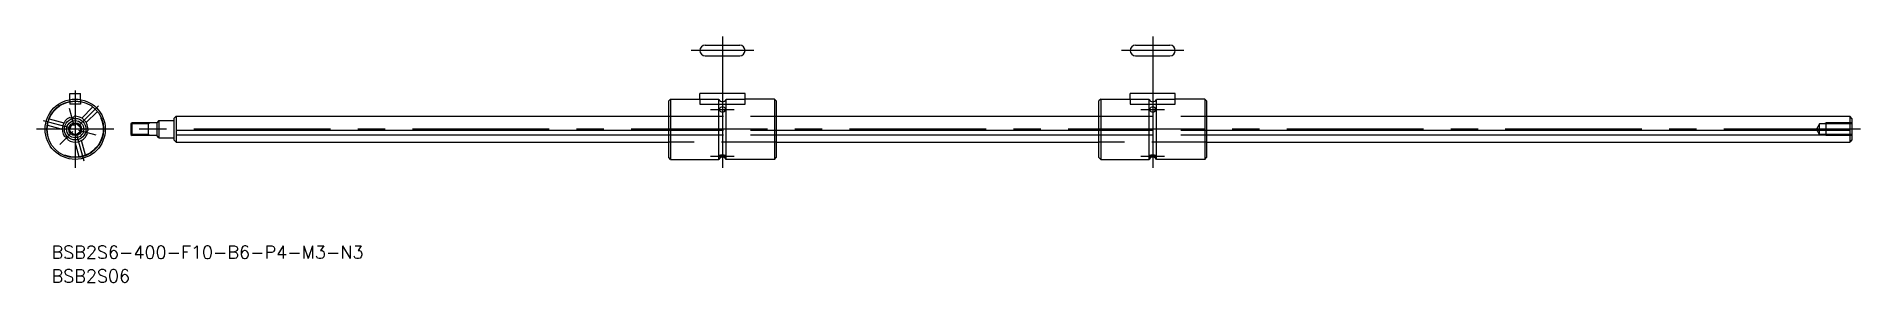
# Model space of a CAD drawing. Extents: x -9 to 415, y -36 to 22.
import ezdxf

# ---------------------------------------------------------------- set-up
doc = ezdxf.new("R2010")
doc.units = 0
doc.linetypes.add('CENTER', pattern=[50.8, 31.75, -6.35, 6.35, -6.35])
doc.linetypes.add('DASHED', pattern=[19.05, 12.7, -6.35])
doc.layers.get('0').update_dxf_attribs({"linetype": 'CONTINUOUS'})
doc.layers.add('CENTER', color=1, linetype='CENTER')
doc.styles.get("Standard").update_dxf_attribs({"font": 'txt.shx', "height": 3, "bigfont": 'bigfont.shx'})

# ---------------------------------------------------------------- blocks, each defined once
blk = doc.blocks.new('*U2')
at = {"color": 7, "linetype": 'CONTINUOUS'}
blk.add_text('BSB2S6-400-F10-B6-P4-M3-N3', height=3, dxfattribs=at).set_placement((-5.5, -30.07))
blk = doc.blocks.new('*U3')
at = {"color": 7, "linetype": 'CONTINUOUS'}
blk.add_text('BSB2S06', height=3, dxfattribs=at).set_placement((-5.5, -35.61))

msp = doc.modelspace()

# ---------------------------------------------------------------- linework, layer by layer
at = {"color": 7, "linetype": 'CONTINUOUS'}
for p, q in [((146.44, 19.53), (154.44, 19.53)), ((146.44, 17.03), (154.44, 17.03)), ((246.44, 19.53), (254.44, 19.53)), ((246.44, 17.03), (254.44, 17.03)), ((-1.25, 6.89), (-1.25, 8.3)), ((-1.25, 8.3), (1.25, 8.3)), ((1.25, 6.89), (1.25, 8.3)), ((138.34, 7), (137.94, 6.6)), ((137.94, -6.6), (137.94, 6.6)), ((138.34, 7), (138.34, -7)), ((138.34, 7), (145.19, 7)), ((155.69, 8.3), (145.19, 8.3)), ((145.19, 6.89), (145.19, 8.3)), ((149.59, 6.89), (145.19, 6.89)), ((149.59, -7), (149.59, 6.89)), ((151.29, -7), (151.29, 6.89)), ((155.69, 6.89), (151.29, 6.89)), ((155.69, 6.89), (155.69, 8.3)), ((162.54, 7), (155.69, 7)), ((162.54, 7), (162.94, 6.6)), ((162.54, 7), (162.54, -7)), ((162.94, 6.6), (162.94, -6.6)), ((238.34, 7), (237.94, 6.6)), ((237.94, -6.6), (237.94, 6.6)), ((238.34, 7), (238.34, -7)), ((238.34, 7), (245.19, 7)), ((255.69, 8.3), (245.19, 8.3)), ((245.19, 6.89), (245.19, 8.3)), ((249.59, 6.89), (245.19, 6.89)), ((249.59, -7), (249.59, 6.89)), ((251.29, -7), (251.29, 6.89)), ((255.69, 6.89), (251.29, 6.89)), ((255.69, 6.89), (255.69, 8.3)), ((262.54, 7), (255.69, 7)), ((262.54, 7), (262.94, 6.6)), ((262.54, 7), (262.54, -7)), ((262.94, 6.6), (262.94, -6.6)), ((13.21, 1.5), (12.94, 1.23)), ((12.94, 1.23), (12.94, -1.23)), ((18.94, 1.5), (13.21, 1.5)), ((13.21, -1.5), (13.21, 1.5)), ((16.94, 1.5), (16.94, -1.5)), ((19.44, 2), (18.94, 1.5)), ((18.94, 1.5), (18.94, -1.5)), ((19.44, 2), (22.94, 2)), ((19.44, 2), (19.44, -2)), ((22.94, 2.5), (23.44, 3)), ((22.94, 2.5), (22.94, -2.5)), ((23.44, 3), (137.94, 3)), ((23.44, 3), (23.44, -3)), ((162.94, 3), (237.94, 3)), ((262.94, 3), (412.44, 3)), ((412.94, 2.5), (412.44, 3)), ((412.44, 3), (412.44, -3)), ((412.94, 2.5), (412.94, -2.5)), ((12.94, -1.23), (13.21, -1.5)), ((18.94, -1.5), (13.21, -1.5)), ((19.44, -2), (18.94, -1.5)), ((19.44, -2), (22.94, -2)), ((22.94, -2.5), (23.44, -3)), ((23.44, -0.25), (137.94, -0.25)), ((23.44, -1.28), (137.94, -1.28)), ((23.44, -3), (137.94, -3)), ((162.94, -0.25), (237.94, -0.25)), ((162.94, -1.28), (237.94, -1.28)), ((162.94, -3), (237.94, -3)), ((262.94, -0.25), (412.44, -0.25)), ((262.94, -1.28), (412.44, -1.28)), ((262.94, -3), (412.44, -3)), ((412.94, -2.5), (412.44, -3)), ((138.34, -7), (137.94, -6.6)), ((138.34, -7), (149.59, -7)), ((162.54, -7), (151.29, -7)), ((162.54, -7), (162.94, -6.6)), ((238.34, -7), (237.94, -6.6)), ((238.34, -7), (249.59, -7)), ((262.54, -7), (251.29, -7)), ((262.54, -7), (262.94, -6.6))]:
    msp.add_line(p, q, dxfattribs=at)
at = {"color": 3, "linetype": 'DASHED'}
for p, q in [((-1.25, 6.89), (-1.25, 5.8)), ((1.25, 5.8), (-1.25, 5.8)), ((1.25, 6.89), (1.25, 5.8)), ((4.03, 5.09), (1.52, 2.58)), ((145.19, 6.89), (145.19, 5.8)), ((145.19, 5.8), (155.69, 5.8)), ((155.69, 5.8), (155.69, 6.89)), ((245.19, 6.89), (245.19, 5.8)), ((245.19, 5.8), (255.69, 5.8)), ((255.69, 5.8), (255.69, 6.89)), ((-6.43, 0.95), (-3, 0.03)), ((-6.04, 2.4), (-2.61, 1.48)), ((5.09, 4.03), (2.58, 1.52)), ((137.94, 3), (162.94, 3)), ((237.94, 3), (262.94, 3)), ((405.44, 1.23), (404.73, 0)), ((412.94, 1.23), (405.44, 1.23)), ((405.44, -1.23), (405.44, 1.23)), ((406.94, 1.5), (406.47, 1.23)), ((412.94, 1.5), (406.94, 1.5)), ((406.94, -1.5), (406.94, 1.5)), ((0.95, -6.43), (0.03, -3)), ((2.4, -6.04), (1.48, -2.61)), ((137.94, -0.25), (162.94, -0.25)), ((137.94, -1.28), (162.94, -1.28)), ((162.94, -3), (137.94, -3)), ((237.94, -0.25), (262.94, -0.25)), ((237.94, -1.28), (262.94, -1.28)), ((262.94, -3), (237.94, -3)), ((405.44, -1.23), (404.73, 0)), ((412.94, -1.23), (405.44, -1.23)), ((406.94, -1.5), (406.47, -1.23)), ((412.94, -1.5), (406.94, -1.5))]:
    msp.add_line(p, q, dxfattribs=at)
at = {"color": 3, "linetype": 'CONTINUOUS'}
for p, q in [((16.94, 1.23), (12.94, 1.23)), ((17.41, 1.5), (16.94, 1.23)), ((16.94, -1.23), (12.94, -1.23)), ((17.41, -1.5), (16.94, -1.23))]:
    msp.add_line(p, q, dxfattribs=at)
at = {"color": 7, "linetype": 'CONTINUOUS'}
for radius in [7, 6.6, 2.5, 2, 1.5]:
    msp.add_circle((0, 0), radius, dxfattribs=at)
at = {"color": 3, "linetype": 'DASHED'}
msp.add_circle((0, 0), 6.5, dxfattribs=at)
at = {"color": 3, "linetype": 'CONTINUOUS'}
msp.add_circle((0, 0), 1.23, dxfattribs=at)
at = {"color": 7, "linetype": 'CONTINUOUS'}
for centre, radius, start, end in [((146.44, 18.28), 1.25, 90, 270), ((154.44, 18.28), 1.25, 270, 90), ((246.44, 18.28), 1.25, 90, 270), ((254.44, 18.28), 1.25, 270, 90), ((150.44, 7.34), 0.964, 208.1582, 331.8418), ((150.18, 4.57), 0.49, 114.1221, 177.0855), ((150.27, 4.64), 0.583, 184.7321, 240.9328), ((150.44, 3.69), 1.41, 70.9048, 109.0952), ((150.7, 4.57), 0.49, 2.9145, 65.8779), ((150.61, 4.64), 0.583, 299.0672, 355.2679), ((250.44, 7.34), 0.964, 208.1582, 331.8418), ((250.18, 4.57), 0.49, 114.1221, 177.0855), ((250.27, 4.64), 0.583, 184.7321, 240.9328), ((250.44, 3.69), 1.41, 70.9048, 109.0952), ((250.7, 4.57), 0.49, 2.9145, 65.8779), ((250.61, 4.64), 0.583, 299.0672, 355.2679), ((0, 0), 3, 115.1952, 214.8048), ((-0.98, 3.67), 1, 252.9266, 317.0734), ((0, 0), 3, 355.1952, 94.8048), ((150.44, 5.11), 1.08, 245.1909, 294.8091), ((250.44, 5.11), 1.08, 245.1909, 294.8091), ((-2.69, -2.69), 1, 12.9266, 77.0734), ((0, 0), 3, 235.1952, 334.8048), ((3.67, -0.98), 1, 132.9266, 197.0734), ((150.44, -7.47), 0.971, 28.94, 151.06), ((149.86, -6.29), 0.166, 119.5933, 176.6973), ((149.85, -6.26), 0.156, 188.0089, 220.729), ((149.88, -6.17), 0.238, 231.3331, 252.1004), ((150.17, -6.83), 0.788, 100.9856, 119.8543), ((150.44, 0.07), 6.5, 264.3686, 275.6314), ((150.44, -14.38), 8.34, 87.0858, 92.9142), ((150.72, -6.83), 0.788, 60.1457, 79.0144), ((151.01, -6.17), 0.238, 287.8996, 308.6669), ((151.03, -6.29), 0.166, 3.3027, 60.4067), ((151.04, -6.26), 0.156, 319.271, 351.9911), ((250.44, -7.47), 0.971, 28.94, 151.06), ((249.86, -6.29), 0.166, 119.5933, 176.6973), ((249.85, -6.26), 0.156, 188.0089, 220.729), ((249.88, -6.17), 0.238, 231.3331, 252.1004), ((250.17, -6.83), 0.788, 100.9856, 119.8543), ((250.44, 0.07), 6.5, 264.3686, 275.6314), ((250.44, -14.38), 8.34, 87.0858, 92.9142), ((250.72, -6.83), 0.788, 60.1457, 79.0144), ((251.01, -6.17), 0.238, 287.8996, 308.6669), ((251.03, -6.29), 0.166, 3.3027, 60.4067), ((251.04, -6.26), 0.156, 319.271, 351.9911)]:
    msp.add_arc(centre, radius, start, end, dxfattribs=at)
at = {"layer": 'CENTER', "color": 1, "linetype": 'CENTER'}
for p, q in [((150.44, 21.53), (150.44, -9)), ((250.44, 21.53), (250.44, -9)), ((157.69, 18.28), (143.19, 18.28)), ((257.69, 18.28), (243.19, 18.28)), ((0, 9), (0, -9)), ((-0.21, 0.77), (-1.29, 4.83)), ((0.71, 0.71), (5.39, 5.39)), ((147.69, 4.6), (153.19, 4.6)), ((247.69, 4.6), (253.19, 4.6)), ((9, 0), (-9, 0)), ((-0.97, 0.26), (-7.36, 1.97)), ((414.94, 0), (10.94, 0)), ((-0.57, -0.57), (-3.54, -3.54)), ((0.26, -0.97), (1.97, -7.36)), ((0.77, -0.21), (4.83, -1.29)), ((147.69, -6.28), (153.19, -6.28)), ((247.69, -6.28), (253.19, -6.28))]:
    msp.add_line(p, q, dxfattribs=at)

# ---------------------------------------------------------------- block references
at = {"color": 7, "linetype": 'CONTINUOUS'}
for name in ['*U2', '*U3']:
    msp.add_blockref(name, (0, 0), dxfattribs=at)

doc.saveas('drawing.dxf')
